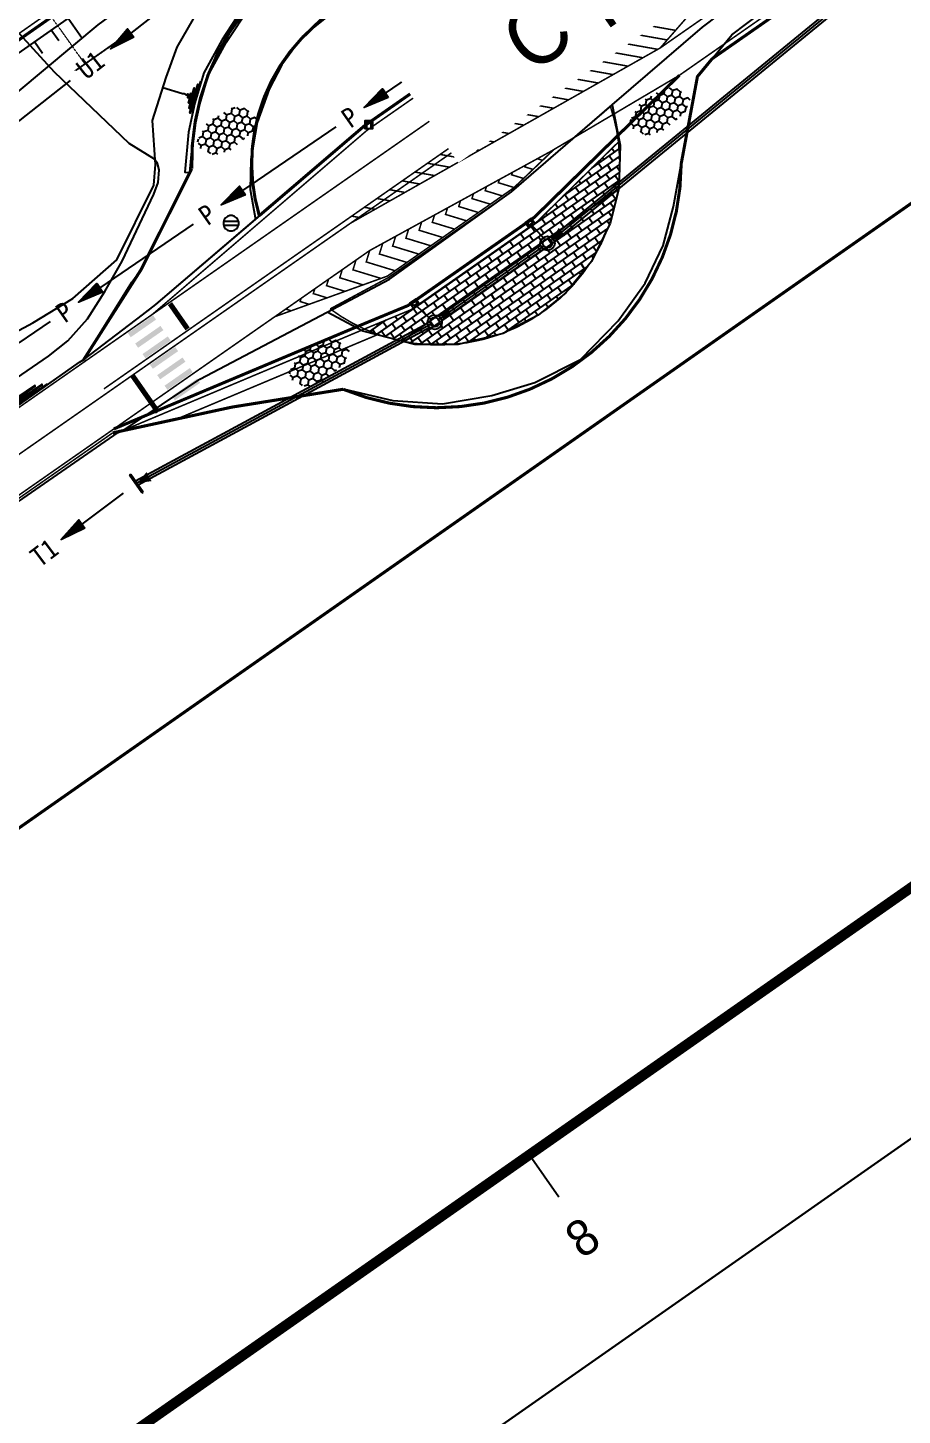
# Model space of a CAD drawing. Header units: millimetres. Extents: x 152904052 to 153933663, y 538271515 to 539240469.
# Drawn here: x 153312298 to 153397407, y 538352054 to 538487120 of the extents above; entities that cross this region are included whole.
import ezdxf
from ezdxf.enums import TextEntityAlignment as Align

# ---------------------------------------------------------------- set-up
doc = ezdxf.new("R2010")
doc.units = ezdxf.units.MM
doc.set_wipeout_variables(frame=1)
for name, pattern in [('CENTERX2', [4, 2.5, -0.5, 0.5, -0.5]), ('DASHED', [19.05, 12.7, -6.35]), ('HIDDEN2', [0.1875, 0.125, -0.0625])]:
    doc.linetypes.add(name, pattern=pattern)
for name, color, linetype in [('BORD', 7, 'Continuous'), ('e-wire', 4, 'Continuous'), ('GRID', 7, 'Continuous'), ('SCHM', 9, 'Continuous'), ('TEXT', 7, 'Continuous'), ('ZONE', 1, 'DASHED')]:
    doc.layers.add(name, color=color, linetype=linetype)
doc.layers.add('구조물', color=7, linetype='Continuous', lineweight=13)
doc.styles.add('IIAC FONT', font='GulimChe.ttf')
doc.styles.add('굴림', font='Gulim.ttf')

# ---------------------------------------------------------------- blocks, each defined once
blk = doc.blocks.new('SHEET')
at = {"layer": 'e-wire', "color": 1, "true_color": 0xff0000}
blk.add_lwpolyline([(0, 0), (841, 0), (841, -594), (0, -594)], close=True, dxfattribs=at)

msp = doc.modelspace()

# ---------------------------------------------------------------- hatches: boundary and pattern name
at = {"layer": 'SCHM'}
h = msp.add_hatch(color=256, dxfattribs=at)
h.dxf.hatch_style = 1
h.paths.add_polyline_path([(153365937.6, 538487107.1), (153364319.9, 538485058.8), (153366798, 538485878.4), (153368415.7, 538487926.7)])
h.paths.add_polyline_path([(153367560.5, 538487327.8), (153366618.3, 538486134.9), (153365175.1, 538485657.6), (153366117.3, 538486850.5)], flags=16)
h = msp.add_hatch(dxfattribs=at)
h.set_pattern_fill('HONEY', color=256, scale=1000, angle=34.959635, style=0, pattern_type=2)
h.set_pattern_definition([(79.959635, (153765087.5, 539322514.34), (-266.06227, 732.60553), [450, -900]), (199.959635, (153765087.5, 539322514.34), (-501.42387, -596.71945), [450, -900]), (139.959635, (153764398.47, 539323093.33), (-767.48614, 135.88609), [450, -900])])
h.paths.add_polyline_path([(153376370.6, 538480573.8), (153375333.1, 538481327.6), (153374198.9, 538481197.7), (153371919.3, 538479858.9), (153370903.5, 538478026.5), (153371012.9, 538477797), (153371197.5, 538477314), (153372570.7, 538476590.9), (153374263.8, 538477162.6), (153376290.3, 538478936.5), (153376764.1, 538480083.8)], flags=0)
h = msp.add_hatch(dxfattribs=at)
h.set_pattern_fill('HONEY', color=256, scale=1000, angle=34.959635, style=0, pattern_type=2)
h.set_pattern_definition([(79.959635, (153722976.5, 539320605.28), (-266.06227, 732.60553), [450, -900]), (199.959635, (153722976.5, 539320605.28), (-501.42387, -596.71945), [450, -900]), (139.959635, (153722287.48, 539321184.27), (-767.48614, 135.88609), [450, -900])])
h.paths.add_polyline_path([(153334259.6, 538478664.7), (153333222.1, 538479418.5), (153332087.9, 538479288.6), (153329808.3, 538477949.8), (153328792.5, 538476117.5), (153328901.9, 538475888), (153329086.5, 538475404.9), (153330459.7, 538474681.9), (153332152.8, 538475253.5), (153334179.3, 538477027.4), (153334653.1, 538478174.8)], flags=0)
at = {"layer": 'SCHM', "ltscale": 0.3}
h = msp.add_hatch(dxfattribs=at)
h.set_pattern_fill('BRICK', color=256, scale=100, angle=35)
h.set_pattern_definition([(35, (122809884.9, 494497989), (-364.221037, 520.161548), []), (125, (122809884.9, 494497989), (-1040.323096, -728.442074), [635, -635]), (125, (122810405.1, 494498353.2), (-1040.323096, -728.442074), [-635, 635])])
edge = h.paths.add_edge_path()
edge.add_line((153369786.5, 538475994.9), (153361880.2, 538468251))
edge.add_line((153361880.2, 538468251), (153349588.6, 538459664.1))
edge.add_line((153349588.6, 538459664.1), (153345060.9, 538457790.1))
edge.add_arc((153352292.3, 538473861.9), 17623.7, 245.774982, 366.951353)
at = {"layer": 'SCHM'}
h = msp.add_hatch(dxfattribs=at)
h.set_pattern_fill('HONEY', color=256, scale=1000, angle=34.959635, style=0, pattern_type=2)
h.set_pattern_definition([(79.959635, (153731919.54, 539298044.3), (-266.06227, 732.60553), [450, -900]), (199.959635, (153731919.54, 539298044.3), (-501.42387, -596.71945), [450, -900]), (139.959635, (153731230.5, 539298623.3), (-767.48614, 135.88609), [450, -900])])
h.paths.add_polyline_path([(153343202.6, 538456103.7), (153342165.1, 538456857.5), (153341030.9, 538456727.6), (153338751.3, 538455388.8), (153337735.5, 538453556.5), (153337844.9, 538453327), (153338029.5, 538452843.9), (153339402.8, 538452120.9), (153341095.8, 538452692.5), (153343122.3, 538454466.4), (153343596.2, 538455613.8)], flags=0)

# ---------------------------------------------------------------- linework, layer by layer
at = {"layer": 'BORD'}
msp.add_line((153361117.3, 538377407.1), (153363985.2, 538373311.4), dxfattribs=at)
msp.add_lwpolyline([(153244756.3, 538271514.8), (153933663.1, 538753892.5), (153592958.7, 539240468.9), (152904051.9, 538758091.1)], close=True, dxfattribs=at)
at = {"layer": 'BORD', "const_width": 1000}
msp.add_lwpolyline([(153253763.5, 538302237.2), (152936002.2, 538756047.4), (153588047.2, 539212614.3), (153905808.6, 538758804)], close=True, dxfattribs=at)
at = {"layer": 'GRID', "color": 1, "linetype": 'CENTERX2', "ltscale": 3}
msp.add_line((153316954.3, 538482970.8), (153321690.8, 538486287.3), dxfattribs=at)
at = {"layer": 'SCHM'}
for p, q in [((153316216.4, 538488063.2), (153317585.4, 538486108.1)), ((153312939.8, 538485768.9), (153313720.1, 538484654.6)), ((153314578.1, 538486916.1), (153315310.5, 538485870.1)), ((153322316.6, 538443643), (153322193.7, 538443556.9)), ((153323398.3, 538441836.7), (153322193.7, 538443556.9)), ((153323521.1, 538441922.7), (153322316.6, 538443643)), ((153323398.3, 538441836.7), (153323521.1, 538441922.7))]:
    msp.add_line(p, q, dxfattribs=at)
for points, const_width in [([(153340909.9, 538506579.5), (153283005.5, 538466034.4), (153077550.5, 538759454.5)], 300), ([(153473043.8, 538554031.3), (153453721.2, 538536284.3), (153378911.4, 538484109.9)], 300), ([(153375714.3, 538482489.8), (153453435.2, 538536694.4)], 150), ([(153319710.6, 538451965.6), (153420431.2, 538522210.8)], 150), ([(153319996.6, 538451555.5), (153420717.2, 538521800.7)], 150), ([(153343714.6, 538468097.1), (153373855.1, 538485155.5), (153382658.9, 538495257.8)], 150), ([(153356821.5, 538485162.8), (153374807.9, 538494354.2)], 150), ([(153375345, 538486865.1), (153370889.7, 538487659.3)], 150), ([(153373621.9, 538485017.5), (153368429.1, 538485943.2)], 150), ([(153374532.3, 538485932.6), (153369659.4, 538486801.2)], 150), ([(153345338.4, 538477154.2), (153356821.5, 538485162.8)], 150), ([(153372166.2, 538484199.6), (153367198.7, 538485085.1)], 150), ([(153369270.8, 538482561), (153364738.1, 538483369)], 150), ([(153370718.5, 538483380.3), (153365968.4, 538484227)], 150), ([(153366375.5, 538480922.3), (153362277.4, 538481652.8)], 150), ([(153367823.2, 538481741.6), (153363507.7, 538482510.9)], 150), ([(153375714.3, 538482489.8), (153369442.1, 538476346.4)], 300), ([(153364927.9, 538480103), (153361047.1, 538480794.8)], 150), ([(153362032.5, 538478464.3), (153358586.4, 538479078.6)], 150), ([(153363480.2, 538479283.7), (153359816.7, 538479936.7)], 150), ([(153360584.9, 538477645), (153357356.1, 538478220.6)], 150), ([(153324432.1, 538459220.8), (153345338.4, 538477154.2)], 150), ([(153369442.1, 538476346.4), (153361599.2, 538468664.6), (153349307.5, 538460077.7), (153344873.7, 538458242.6)], 300), ([(153357689.5, 538476006.4), (153354895.4, 538476504.4)], 150), ([(153359137.2, 538476825.7), (153356125.7, 538477362.5)], 150), ([(153363496.5, 538475261.3), (153359591.6, 538471531.6), (153347300, 538462944.7), (153336347.9, 538458997)], 150), ([(153336347.9, 538458997), (153345573.8, 538465431.3), (153363251.8, 538475116.5)], 150), ([(153369786.5, 538475994.9), (153361880.2, 538468251), (153349588.6, 538459664.1), (153345060.9, 538457790.1)], 150), ([(153356241.9, 538475187), (153353665.1, 538475646.4)], 150), ([(153353346.5, 538473548.4), (153351204.4, 538473930.2)], 150), ([(153354794.2, 538474367.7), (153352434.7, 538474788.3)], 150), ([(153360726.8, 538473733.2), (153360678.3, 538473574.7), (153361475.6, 538473331.1)], 150), ([(153361989.3, 538474424.9), (153361965, 538474345.6), (153362399, 538474213)], 150), ([(153350451.2, 538471909.7), (153348743.7, 538472214.1)], 150), ([(153351898.9, 538472729), (153349974.1, 538473072.2)], 150), ([(153358201.7, 538472349.8), (153358104.9, 538472032.8), (153359689.1, 538471548.8)], 150), ([(153359464.3, 538473041.5), (153359391.6, 538472803.7), (153360552.3, 538472449.1)], 150), ([(153349003.5, 538471090.4), (153347513.4, 538471356)], 150), ([(153355676.7, 538470966.4), (153355531.5, 538470490.9), (153357319.8, 538469944.5)], 150), ([(153356939.2, 538471658.1), (153356818.2, 538471261.8), (153358479.1, 538470754.4)], 150), ([(153346108.2, 538469451.7), (153345052.7, 538469639.9)], 150), ([(153347555.9, 538470271.1), (153346283.1, 538470498)], 150), ([(153353151.7, 538469583.1), (153352958, 538468949), (153355001.3, 538468324.8)], 150), ([(153354414.2, 538470274.7), (153354244.7, 538469719.9), (153356160.5, 538469134.6)], 150), ([(153344660.5, 538468632.4), (153343822.4, 538468781.8)], 150), ([(153350626.7, 538468199.7), (153350384.6, 538467407.1), (153352682.7, 538466705)], 150), ([(153351889.2, 538468891.4), (153351671.3, 538468178.1), (153353842, 538467514.9)], 150), ([(153242154.6, 538397266.4), (153343714.6, 538468097.1)], 150), ([(153348101.7, 538466816.3), (153347811.1, 538465865.2), (153350364.1, 538465085.3)], 150), ([(153349364.2, 538467508), (153349097.9, 538466636.2), (153351523.4, 538465895.1)], 150), ([(153345576.7, 538465432.9), (153345237.7, 538464323.3), (153348045.5, 538463465.5)], 150), ([(153346839.2, 538466124.6), (153346524.4, 538465094.3), (153349204.8, 538464275.4)], 150), ([(153344241.1, 538464501.9), (153343951, 538463552.4), (153346676.1, 538462719.8)], 150), ([(153342905.2, 538463570.2), (153342664.3, 538462781.4), (153344928.2, 538462089.8)], 150), ([(153340233.6, 538461707), (153340090.8, 538461239.6), (153341432.4, 538460829.7)], 150), ([(153341569.4, 538462638.6), (153341377.5, 538462010.5), (153343180.3, 538461459.8)], 150), ([(153326139.1, 538460264.9), (153327855.2, 538457804.3)], 500), ([(153338897.8, 538460775.4), (153338804.1, 538460468.6), (153339684.5, 538460199.7)], 150), ([(153317840.3, 538454623.6), (153324432.1, 538459220.8)], 150), ([(153337562, 538459843.7), (153337517.4, 538459697.7), (153337936.5, 538459569.6)], 150), ([(153344873.7, 538458242.6), (153320680.9, 538448070.4)], 300), ([(153345060.9, 538457790.1), (153321509.3, 538447887.6)], 150), ([(153346379.4, 538457259.7), (153326815.4, 538449033.8), (153320562.5, 538447683.1)], 150), ([(153239860.3, 538400543), (153317697.3, 538454828.6)], 150), ([(153240003.7, 538400338.2), (153317840.3, 538454623.6)], 150), ([(153322474.8, 538453283.9), (153324976.1, 538449699.7)], 500), ([(153244018.7, 538394604.2), (153320680.9, 538448070.4)], 150), ([(153244162.1, 538394399.4), (153320562.5, 538447683.1)], 150)]:
    msp.add_lwpolyline(points, dxfattribs=dict(at, const_width=const_width))
for points, format in [([(153424302.1, 538538841.8), (153372989.8, 538502912.6), (153347706.2, 538507073.4, 0.19891237), (153341354.7, 538505665.3), (153283450.3, 538465120.2)], "xyb"), ([(153389420.8, 538512619), (153379476.2, 538505807.2), (153373766.2, 538501803.8), (153365616.6, 538503487.5), (153350982, 538505866.9), (153347598.6, 538506463.5, 0.13153286), (153342347, 538504248.2), (153335227.6, 538499263.1), (153319125.6, 538487390.2), (153303700.5, 538474550.7), (153285656.3, 538461969.7), (153283450.3, 538465120.2)], "xyb"), ([(153363250.3, 538466395.4, 0, 1000, 0), (153364289.8, 538467256.7, 600, 600, 0)], "xyseb"), ([(153352273.7, 538458709.5, 0, 600, 0), (153353379.4, 538459483.8, 600, 600, 0)], "xyseb"), ([(153322918.9, 538442782.9, 0, 1000, 0), (153324106.4, 538443424.7, 600, 600, 0)], "xyseb")]:
    msp.add_lwpolyline(points, format=format, dxfattribs=at)
at = {"layer": 'SCHM', "ltscale": 0.3, "const_width": 150}
for points in [[(153373855.1, 538485155.5), (153441933.6, 538532635.2)], [(153324432.1, 538459220.8), (153374808.7, 538494354.8)], [(153363251.8, 538475116.5), (153375714.3, 538482489.8)], [(153320680.9, 538448070.4), (153336347.9, 538458997)]]:
    msp.add_lwpolyline(points, dxfattribs=at)
at = {"layer": 'SCHM', "ltscale": 0.005}
msp.add_lwpolyline([(153372427.9, 538504355.2, 100, 100, 0), (153348095.4, 538508645.6, 100, 150, 0.19891237), (153340623.2, 538506989.1, 150, 150, 0), (153283128.3, 538466730.7, 150, 150, 0)], format="xyseb", dxfattribs=at)
at = {"layer": 'SCHM'}
for points, const_width in [([(153317735.7, 538454797.3), (153323314.7, 538463554.4), (153328258.1, 538473387.3, -0.53221838), (153360507.4, 538496226.9), (153368398.6, 538495046.4), (153373397.6, 538496673.4), (153380725.6, 538501629.4), (153382265.9, 538500165.3)], 300), ([(153361969.5, 538488392.2, 0.71132517), (153334831.8, 538468825.6), (153345052.3, 538477564.3), (153356535.5, 538485572.9), (153361988.5, 538488366.2)], 300), ([(153378911.4, 538484109.9), (153377474.6, 538482367.4), (153375893.1, 538473868.4, -0.53293616), (153342989.5, 538451928.2), (153332178.7, 538450192.4), (153320562.5, 538447683.1)], 300), ([(153345060.9, 538457790.1, 0.58421452), (153369786.5, 538475994.9)], 150)]:
    msp.add_lwpolyline(points, format="xyb", dxfattribs=dict(at, const_width=const_width))
for points in [[(153234493.8, 538400343.2), (153261435.5, 538418195.7), (153276113.7, 538427873.3), (153294528.7, 538441633.3), (153306392.7, 538449716.3), (153314324.7, 538455152.3), (153316187.7, 538456631.3), (153318102.7, 538458799.3), (153319787.7, 538461452.3), (153321497.7, 538464411.3), (153324584.7, 538470904.4), (153324985.7, 538472041.4), (153325081.7, 538473275.4), (153324937.7, 538473915.4), (153324632.7, 538474316.4), (153322181.7, 538475842.3), (153314905.6, 538482796.3), (153301620.6, 538497336.3)], [(153329394.4, 538492153.8), (153322318.2, 538486603.3)], [(153392118.2, 538490331.8), (153363281.6, 538466711.9)], [(153392403.3, 538489983.6), (153363548.9, 538466349.1)], [(153356176.8, 538486958), (153347097.1, 538480762.7)], [(153352349.4, 538484403.7), (153353788.5, 538484403.7)], [(153356382.6, 538485639.4), (153356382.6, 538484889.4)], [(153356832.6, 538484889.4), (153356832.6, 538485639.4)], [(153352346.6, 538483990.4), (153353791.3, 538483990.4)], [(153316416.2, 538481979.7), (153309340, 538476429.2)], [(153329108.9, 538481910.7), (153328197.3, 538478951.8), (153328155.3, 538478832.1), (153328091.7, 538478816.1), (153328077.7, 538478866.3), (153328868.2, 538481542.9), (153328870.6, 538481602.3), (153328840.7, 538481631.7), (153328805.6, 538481608.7), (153328099.9, 538479328.8), (153328048.3, 538479263.6), (153328033.5, 538479268), (153328006.6, 538479340.4), (153328550.1, 538481196.7), (153328523.9, 538481244.8), (153328473.6, 538481231), (153328026.5, 538479829.4), (153327968.3, 538479776.2), (153327942.6, 538479816.7), (153328147, 538480597.6), (153328155.1, 538480687.1), (153328113.3, 538480720.8), (153328090.1, 538480694.3), (153327932.2, 538480327.6), (153327882.5, 538480306.1), (153327861.6, 538480344.4), (153327897.3, 538480596.7), (153327897.3, 538480656.6), (153327849.1, 538480650), (153327785.1, 538480554.5), (153327710.6, 538480556.4), (153327658.2, 538480617.4), (153327586.3, 538480648.2), (153327542.5, 538480671.3), (153327372.4, 538480695.2), (153325445.2, 538481267.7)], [(153345268.6, 538478062.4), (153345268.6, 538477312.4)], [(153345718.6, 538477312.4), (153345718.6, 538478062.4)], [(153342279, 538477478.2), (153333199.3, 538471282.8)], [(153331367.4, 538468302.7), (153332806.5, 538468302.7)], [(153328384.8, 538467997.6), (153319301.4, 538461802.9)], [(153331364.6, 538467889.3), (153332809.3, 538467889.3)], [(153361261.7, 538468001), (153362623.6, 538466505.9)], [(153362209.7, 538465941.4), (153352319, 538459015.9)], [(153362467.8, 538465572.8), (153352577.1, 538458647.3)], [(153350035, 538460159.8), (153351535.8, 538458708.5)], [(153314487, 538458517.7), (153311434.7, 538456434.7)], [(153351215.3, 538458332.1), (153322789, 538442968.4)], [(153351430.4, 538457936.9), (153323048.8, 538442597.3)], [(153310591.7, 538450133.3), (153313641.4, 538452280.2), (153313693.2, 538452340.4), (153313686.2, 538452396), (153313630.4, 538452401.1), (153310998.9, 538450599.1)], [(153314198.7, 538452465.5), (153310787.9, 538450123.5)], [(153310910.7, 538450688.8), (153313020.8, 538452181.6), (153313033.4, 538452253.8), (153312969.1, 538452281.1), (153311337.5, 538451184.4)], [(153321586.6, 538441823.9), (153317562.7, 538438797.8)]]:
    msp.add_lwpolyline(points, dxfattribs=at)
at = {"layer": 'SCHM', "ltscale": 5, "flags": 128}
for points in [[(153392260.7, 538490157.7), (153363250.3, 538466395.4)], [(153362513.1, 538465879.2), (153352273.7, 538458709.5)], [(153351510.1, 538458235.7), (153322918.9, 538442782.9)]]:
    msp.add_lwpolyline(points, dxfattribs=at)
at = {"layer": 'SCHM', "const_width": 100}
for points in [[(153365937.6, 538487107.1), (153364319.9, 538485058.8), (153366798, 538485878.4), (153368415.7, 538487926.7)], [(153367560.5, 538487327.8), (153366117.3, 538486850.5), (153365175.1, 538485657.6), (153366618.3, 538486134.9)]]:
    msp.add_lwpolyline(points, close=True, dxfattribs=at)
at = {"layer": 'SCHM'}
for points in [[(153322630.1, 538486203.3), (153320366.1, 538485072.8), (153320350.9, 538485062.1), (153321988, 538486990.5), (153322001.1, 538487004.2), (153322630.1, 538486203.3)], [(153322535.5, 538486228), (153320549.8, 538485219.6), (153322005.4, 538486907.2), (153322535.5, 538486228)], [(153322467.7, 538486253.4), (153320748.7, 538485377.1), (153322009, 538486837), (153322467.7, 538486253.4)], [(153322386, 538486259.8), (153320949.8, 538485531.5), (153321999.6, 538486753.1), (153322386, 538486259.8)], [(153322318.2, 538486285.1), (153321148.7, 538485689), (153322006.3, 538486685.1), (153322318.2, 538486285.1)], [(153322239.5, 538486293.6), (153321347.6, 538485846.5), (153321996.9, 538486601.2), (153322239.5, 538486293.6)], [(153322168.7, 538486316.8), (153321548.7, 538486000.9), (153322000.5, 538486531), (153322168.7, 538486316.8)], [(153322090, 538486325.3), (153321747.6, 538486158.4), (153321994.1, 538486449.2), (153322090, 538486325.3)], [(153322019.2, 538486348.5), (153321946.5, 538486315.8), (153321997.8, 538486379), (153322019.2, 538486348.5)], [(153352951.6, 538484933), (153352728.4, 538484860.5), (153352538.6, 538484722.6), (153352400.7, 538484532.7), (153352328.2, 538484309.6), (153352328.2, 538484074.9), (153352400.7, 538483851.7), (153352538.6, 538483661.9), (153352728.4, 538483524), (153352951.6, 538483451.5), (153353186.3, 538483451.5), (153353409.4, 538483524), (153353599.3, 538483661.9), (153353737.2, 538483851.7), (153353809.7, 538484074.9), (153353809.7, 538484309.6), (153353737.2, 538484532.7), (153353599.3, 538484722.6), (153353409.4, 538484860.5), (153353186.3, 538484933)], [(153347380.9, 538480343.8), (153345047.8, 538479365.9), (153345032.8, 538479355.5), (153346794.8, 538481171.7), (153346809.7, 538481182.2), (153347380.9, 538480343.8)], [(153347289, 538480375), (153345241.5, 538479498.4), (153346805.5, 538481083.7), (153347289, 538480375)], [(153347224.7, 538480403.2), (153345450.2, 538479641.4), (153346806.3, 538481014.3), (153347224.7, 538480403.2)], [(153347142.7, 538480415.8), (153345661, 538479785.8), (153346790.1, 538480932.9), (153347142.7, 538480415.8)], [(153347078.3, 538480444), (153345871.2, 538479926.6), (153346791, 538480863.5), (153347078.3, 538480444)], [(153346997, 538480460.2), (153346079.9, 538480069.5), (153346776.2, 538480779.9), (153346997, 538480460.2)], [(153346932, 538480484.7), (153346290.7, 538480214), (153346777.1, 538480710.5), (153346932, 538480484.7)], [(153346850.6, 538480501), (153346499.4, 538480356.9), (153346760.9, 538480629.1), (153346850.6, 538480501)], [(153346784.2, 538480527.7), (153346708.1, 538480499.9), (153346761.7, 538480559.7), (153346784.2, 538480527.7)], [(153333486.6, 538470863.3), (153331152.1, 538469887.5), (153331135, 538469875.6), (153332896.9, 538471691.9), (153332911.9, 538471702.3), (153333486.6, 538470863.3)], [(153333393.3, 538470896.6), (153331343.7, 538470018.5), (153332909.8, 538471605.3), (153333393.3, 538470896.6)], [(153333328.3, 538470921.1), (153331556, 538470160.8), (153332908.5, 538471534.4), (153333328.3, 538470921.1)], [(153333246.9, 538470937.4), (153331764.7, 538470303.8), (153332894.4, 538471454.5), (153333246.9, 538470937.4)], [(153333180.5, 538470964.1), (153331973.4, 538470446.7), (153332894.6, 538471381.5), (153333180.5, 538470964.1)], [(153333100.6, 538470978.2), (153332184.2, 538470591.2), (153332880.5, 538471301.6), (153333100.6, 538470978.2)], [(153333034.2, 538471004.8), (153332392.9, 538470734.1), (153332879.3, 538471230.6), (153333034.2, 538471004.8)], [(153332952.8, 538471021.1), (153332601.6, 538470877), (153332865.2, 538471150.7), (153332952.8, 538471021.1)], [(153332887.8, 538471045.6), (153332811.8, 538471017.9), (153332865.4, 538471077.7), (153332887.8, 538471045.6)], [(153331969.6, 538468832), (153331746.5, 538468759.5), (153331556.6, 538468621.5), (153331418.7, 538468431.7), (153331346.2, 538468208.5), (153331346.2, 538467973.9), (153331418.7, 538467750.7), (153331556.6, 538467560.9), (153331746.5, 538467422.9), (153331969.6, 538467350.4), (153332204.3, 538467350.4), (153332427.4, 538467422.9), (153332617.3, 538467560.9), (153332755.2, 538467750.7), (153332827.7, 538467973.9), (153332827.7, 538468208.5), (153332755.2, 538468431.7), (153332617.3, 538468621.5), (153332427.4, 538468759.5), (153332204.3, 538468832)], [(153361061.1, 538467677.4), (153361634.5, 538468078.9), (153361290.3, 538468570.4), (153360716.9, 538468168.9)], [(153361097.9, 538467886.3), (153361425.6, 538468115.7), (153361253.5, 538468361.5), (153360925.8, 538468132)], [(153319588.8, 538461383.4), (153317255.7, 538460405.5), (153317237.1, 538460395.7), (153318999.1, 538462212), (153319016.2, 538462223.9), (153319588.8, 538461383.4)], [(153319496.9, 538461414.6), (153317449.5, 538460538), (153319011.9, 538462125.4), (153319496.9, 538461414.6)], [(153319430.5, 538461441.3), (153317658.1, 538460680.9), (153319012.8, 538462056), (153319430.5, 538461441.3)], [(153319349.1, 538461457.5), (153317866.8, 538460823.9), (153318998, 538461972.5), (153319349.1, 538461457.5)], [(153319284.2, 538461482), (153318075.5, 538460966.8), (153318998.9, 538461903.1), (153319284.2, 538461482)], [(153319202.8, 538461498.3), (153318286.4, 538461111.3), (153318982.7, 538461821.7), (153319202.8, 538461498.3)], [(153319136.3, 538461525), (153318496.6, 538461252.1), (153318983.5, 538461752.2), (153319136.3, 538461525)], [(153319054.9, 538461541.2), (153318705.2, 538461395), (153318968.8, 538461668.7), (153319054.9, 538461541.2)], [(153318992.1, 538461567.2), (153318916.1, 538461539.5), (153318969.7, 538461599.3), (153318992.1, 538461567.2)], [(153349834.3, 538459836.2), (153350407.7, 538460237.7), (153350063.6, 538460729.2), (153349490.2, 538460327.7)], [(153349871.2, 538460045.1), (153350198.8, 538460274.5), (153350026.8, 538460520.3), (153349699.1, 538460290.8)], [(153317866.4, 538438390.8), (153315580.3, 538437306.9), (153315565.7, 538437296.7), (153317241.8, 538439189.5), (153317257, 538439203.3), (153317866.4, 538438390.8)], [(153317772.3, 538438418.4), (153315768.2, 538437447.8), (153317257.9, 538439104.2), (153317772.3, 538438418.4)], [(153317706.7, 538438440.9), (153315970.6, 538437598.9), (153317260.2, 538439034.2), (153317706.7, 538438440.9)], [(153317626.5, 538438453.2), (153316173.7, 538437753.5), (153317249.3, 538438951.9), (153317626.5, 538438453.2)], [(153317557.3, 538438476.4), (153316376.1, 538437904.6), (153317253.7, 538438883.4), (153317557.3, 538438476.4)], [(153317477.1, 538438488.7), (153316580.6, 538438057.2), (153317242.9, 538438801.1), (153317477.1, 538438488.7)], [(153317411.5, 538438511.3), (153316781.6, 538438210.3), (153317246.6, 538438729), (153317411.5, 538438511.3)], [(153317329.2, 538438522.1), (153316986.1, 538438362.9), (153317234.3, 538438648.7), (153317329.2, 538438522.1)], [(153317262.1, 538438546.8), (153317187.1, 538438516.1), (153317238.1, 538438576.7), (153317262.1, 538438546.8)]]:
    msp.add_lwpolyline(points, close=True, dxfattribs=at)
at = {"layer": 'SCHM', "flags": 128}
for points in [[(153356982.6, 538485639.4), (153356232.6, 538485639.4), (153356232.6, 538484889.4), (153356982.6, 538484889.4)], [(153345868.6, 538478062.4), (153345118.6, 538478062.4), (153345118.6, 538477312.4), (153345868.6, 538477312.4)]]:
    msp.add_lwpolyline(points, close=True, dxfattribs=at)
at = {"layer": 'SCHM', "ltscale": 0.3, "const_width": 150}
msp.add_lwpolyline([(153345060.9, 538457790.1, -0.05497172), (153341732.6, 538459752.1), (153347399.3, 538462803.2), (153359388.1, 538471164.5), (153369005.9, 538479452.2, -0.05040633), (153369786.5, 538475994.9, -0.05040633)], format="xyb", dxfattribs=at)
at = {"layer": 'SCHM', "ltscale": 0.3, "const_width": 150, "flags": 128}
msp.add_lwpolyline([(153317735.7, 538454797.3), (153324120.7, 538459667.4), (153334831.8, 538468825.6)], dxfattribs=at)
at = {"layer": 'SCHM'}
for points in [[(153317735.7, 538454797.3, 0), (153323471.7, 538459166.4, 0), (153324769.7, 538460168.4, 0), (153334464.7, 538468441.4, 0), (153345037.6, 538477585.4, 0), (153356638.6, 538485517.4, 0), (153358786.6, 538486704.4, 0), (153362007.6, 538488412.4, 0), (153374510.6, 538494780.4, 0), (153382161.6, 538500264.4, 0), (153380725.6, 538501629.4, 0)], [(153321577.7, 538447902.3, 0), (153329036.7, 538452916.4, 0), (153341435.7, 538459436.4, 0), (153347508.7, 538462646.4, 0), (153359391.7, 538471159.4, 0), (153369162.6, 538479604.4, 0), (153377976.6, 538487182.4, 0), (153386979.6, 538494038.4, 0)], [(153321577.7, 538447902.3, 0), (153332178.7, 538450192.4, 0), (153343133.7, 538451951.4, 0), (153347829.7, 538450835.4, 0), (153352667.7, 538450521.4, 0), (153357448.7, 538451322.4, 0), (153361638.7, 538452584.4, 0), (153366104.7, 538454815.4, 0), (153369769.7, 538458592.4, 0), (153372374.7, 538462253.4, 0), (153374151.7, 538465928.4, 0), (153375153.7, 538469733.4, 0), (153375783.7, 538473280.4, 0), (153377474.6, 538482367.4, 0), (153380824.6, 538486430.4, 0), (153388127.6, 538491965.4, 0), (153387145.6, 538493594.4, 0)], [(153362007.6, 538488412.4, 0), (153359668.6, 538489807.4, 0), (153356437.6, 538491251.4, 0), (153353978.6, 538491765.4, 0), (153351805.6, 538491783.4, 0), (153348574.6, 538491399.4, 0), (153344957.6, 538490366.4, 0), (153342740.6, 538489326.4, 0), (153340806.6, 538487972.4, 0), (153339082.6, 538486285.4, 0), (153337037.6, 538483508.4, 0), (153335799.6, 538481152.4, 0), (153334609.6, 538477910.4, 0), (153334009.7, 538474289.4, 0), (153333938.7, 538471367.4, 0), (153334464.7, 538468441.4, 0)], [(153298335.7, 538450644.3, 0), (153312794.7, 538458400.3, 0), (153316671.7, 538460757.3, 0), (153320952.7, 538464536.3, 0), (153324578.7, 538471786.4, 0), (153324745.7, 538473806.4, 0), (153324432.6, 538478082.4, 0), (153325768.6, 538482285.4, 0), (153326825.6, 538485228.4, 0), (153328917.6, 538488822.4, 0)], [(153369162.6, 538479604.4, 0), (153369953.7, 538475697.4, 0), (153369824.7, 538471441.4, 0), (153368994.7, 538468098.4, 0), (153367150.7, 538464376.4, 0), (153364658.7, 538461310.4, 0), (153361966.7, 538459155.4, 0), (153358554.7, 538457349.4, 0), (153354179.7, 538456277.4, 0), (153349975.7, 538456277.4, 0), (153344904.7, 538457586.4, 0), (153341435.7, 538459436.4, 0)], [(153317735.7, 538454797.3, 0), (153322428.7, 538462355.3, 0), (153323314.7, 538463554.4, 0), (153328075.7, 538473024.4, 0)], [(153235349.8, 538398267.2, 0), (153260771.7, 538414978.3, 0), (153268192.7, 538420266.3, 0), (153296114.7, 538439622.3, 0), (153317334.7, 538454550.3, 0), (153317735.7, 538454797.3, 0)], [(153240093.8, 538392380.2, 0), (153266210.7, 538409626.3, 0), (153295331.7, 538429893.3, 0), (153321095.7, 538447705.3, 0), (153321577.7, 538447902.3, 0)]]:
    msp.add_polyline3d(points, dxfattribs=at)
msp.add_polyline3d([(153333980.6, 538489255.4, 0), (153333563.8, 538489531.5, 0), (153331175.9, 538485926.6, 0), (153329431.4, 538482727.4, 0), (153328562, 538479801.6, 0), (153327944.7, 538476948, 0), (153327577.9, 538473071.5, 0), (153328075.7, 538473024.4, 0), (153328439.6, 538476871.4, 0), (153329046.6, 538479677.4, 0), (153329895.6, 538482534.4, 0), (153331604.6, 538485668.4, 0)], close=True, dxfattribs=at)
for centre, radius in [((153362881.7, 538466137.3), 700), ((153362881.7, 538466137.3), 450), ((153351905.1, 538458451.4), 700), ((153351905.1, 538458451.4), 450)]:
    msp.add_circle(centre, radius, dxfattribs=at)
for points in [[(153322324, 538456994.6), (153324784.6, 538458710.7), (153322037.9, 538457404.7), (153324498.6, 538459120.8)], [(153323039, 538455969.3), (153325499.7, 538457685.4), (153322753, 538456379.4), (153325213.7, 538458095.6)], [(153323754.1, 538454944), (153326214.7, 538456660.2), (153323468.1, 538455354.1), (153325928.7, 538457070.3)], [(153324469.1, 538453918.8), (153326929.8, 538455634.9), (153324183.1, 538454328.9), (153326643.8, 538456045)], [(153325184.2, 538452893.5), (153327644.9, 538454609.6), (153324898.2, 538453303.6), (153327358.8, 538455019.7)], [(153325899.2, 538451868.2), (153328359.9, 538453584.3), (153325613.2, 538452278.3), (153328073.9, 538453994.4)], [(153326616.2, 538450844.3), (153329076.9, 538452560.4), (153326330.2, 538451254.4), (153328790.9, 538452970.5)]]:
    msp.add_solid(points, dxfattribs=at)
at = {"layer": 'ZONE', "linetype": 'Continuous', "lineweight": -3, "const_width": 300, "flags": 128}
msp.add_lwpolyline([(153735877.4, 538706412.6), (153236194.6, 538356530.9), (152963745.8, 538745628.2), (153463428.6, 539095509.8)], close=True, dxfattribs=at)
at = {"layer": '구조물', "color": 0, "linetype": 'HIDDEN2', "ltscale": 100}
msp.add_lwpolyline([(153317840.6, 538483635.1), (153314302.4, 538488602.9)], dxfattribs=at)

# ---------------------------------------------------------------- texts
at = {"layer": 'BORD', "style": '굴림'}
msp.add_text('8', height=3500, rotation=34.999999, dxfattribs=at).set_placement((153366232.5, 538367204.3))
at = {"layer": 'SCHM', "ltscale": 10, "style": 'IIAC FONT'}
for s, height, rotation, p in [('P', 1918.8, 34.999999, (153357553.7, 538487896.7)), ('U1', 1918.79, 38.079805, (153318380.8, 538483519)), ('P', 1918.8, 34.999999, (153343663.4, 538478422)), ('P', 1918.8, 34.999999, (153329759.9, 538468936.6)), ('P', 1918.8, 34.999999, (153315862, 538459456.7))]:
    msp.add_text(s, height=height, rotation=rotation, dxfattribs=at).set_placement(p, align=Align.MIDDLE_CENTER)
at = {"layer": 'SCHM', "style": 'IIAC FONT'}
msp.add_text('T1', height=1918.79, rotation=36.953302, dxfattribs=at).set_placement((153313891.5, 538436037.2), align=Align.MIDDLE_CENTER)

# ---------------------------------------------------------------- next in the draw order: wipeouts: each hides what was drawn before it
at = {"color": 1}
msp.add_wipeout([(153354212.5, 538473975.9), (153388616.9, 538498066.1), (153381734, 538507895.9), (153347329.6, 538483805.7)], dxfattribs=at).dxf.layer = 'TEXT'

# ---------------------------------------------------------------- next in the draw order: block references
at = {"color": 1, "xscale": 999.9999992168825, "yscale": 999.9999992168825, "zscale": 999.9999992168825, "rotation": 35.00000001815084}
msp.add_blockref('SHEET', (152904051.9, 538758091.1), dxfattribs=at)

# ---------------------------------------------------------------- next in the draw order: texts
at = {"layer": 'TEXT', "style": '굴림'}
msp.add_text('C구역', height=6000, rotation=35.000001, dxfattribs=at).set_placement((153367973.2, 538490935.9), align=Align.MIDDLE)

doc.saveas('drawing.dxf')
